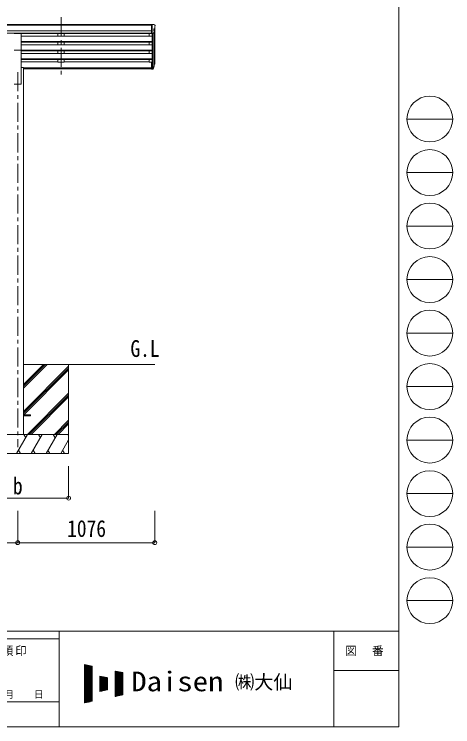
# Model space of a CAD drawing. Units: millimetres at full size, sheet at 1:30; details may follow other scales. Extents: x -8432 to 8432, y -5820 to 5820.
# Drawn here: x 4989 to 8432, y -5820 to -228 of the extents above; entities that cross this region are included whole.
import ezdxf
from ezdxf.enums import TextEntityAlignment as Align

# ---------------------------------------------------------------- set-up
doc = ezdxf.new("R2010")
doc.units = ezdxf.units.MM
doc.header["$LTSCALE"] = 30
doc.header["$PDMODE"] = 32
doc.header["$PDSIZE"] = 30
doc.linetypes.add('CHAIN1', pattern=[8, 5, -1, 1, -1])
for name, color, linetype, lineweight in [('0-0_0', 7, 'Continuous', 9), ('0-1_本体', 5, 'CHAIN1', 9), ('0-3_ELV2', 4, 'Continuous', 9), ('0-6_OTH_LINE', 6, 'Continuous', 9), ('F-0_240', 7, 'Continuous', 9)]:
    doc.layers.add(name, color=color, linetype=linetype, lineweight=lineweight)
doc.layers.add('0-7_SHAPE', color=7, linetype='Continuous')
doc.styles.add('ＭＳ ゴシック', font='')
doc.styles.get('ＭＳ ゴシック').set_extended_font_data('MS Gothic')

msp = doc.modelspace()

# ---------------------------------------------------------------- linework, layer by layer
at = {"layer": '0-0_0'}
for p, q in [((5061.51, -2975.55), (6092.31, -2975.55)), ((5061.51, -3161.18), (5247.14, -2975.55)), ((5061.51, -3147.03), (5233, -2975.55)), ((5061.51, -3132.89), (5218.85, -2975.55)), ((5061.51, -3345.02), (5416.31, -2990.23)), ((5061.51, -3359.16), (5416.31, -3004.37)), ((5063.77, -3371.05), (5416.31, -3018.51)), ((5416.31, -2975.55), (5416.31, -3675.55)), ((5093.11, -3525.55), (5416.31, -3202.36)), ((5107.26, -3525.55), (5416.31, -3216.5)), ((5121.4, -3525.55), (5416.31, -3230.64)), ((5305.25, -3525.55), (5416.31, -3414.49)), ((5319.39, -3525.55), (5416.31, -3428.63)), ((5333.53, -3525.55), (5416.31, -3442.77)), ((5416.31, -3525.55), (4616.31, -3525.55)), ((5007.46, -3675.55), (5094.07, -3525.55)), ((5079.06, -3551.53), (5064.06, -3525.54)), ((5122.93, -3675.55), (5209.54, -3525.55)), ((5194.53, -3551.53), (5179.53, -3525.55)), ((5238.4, -3675.55), (5325.01, -3525.55)), ((5295.01, -3525.55), (5310.01, -3551.53)), ((5353.87, -3675.55), (5416.31, -3567.41)), ((5410.47, -3525.55), (5416.31, -3535.65)), ((4616.31, -3675.55), (5416.31, -3675.55)), ((5022.46, -3649.57), (5037.46, -3675.55)), ((5137.93, -3649.57), (5152.93, -3675.55)), ((5253.4, -3649.57), (5268.4, -3675.55)), ((5368.87, -3649.57), (5383.87, -3675.55))]:
    msp.add_line(p, q, dxfattribs=at)
at = {"layer": '0-1_本体'}
for p, q in [((5356.31, -251.14), (5356.31, -728.66)), ((5356.31, -251.14), (5356.31, -728.66)), ((5016.31, -681.98), (5016.31, -3625.55))]:
    msp.add_line(p, q, dxfattribs=at)
at = {"layer": '0-3_ELV2'}
for p, q in [((6065.81, -308.49), (1066.81, -308.49)), ((6065.81, -313.71), (1066.81, -313.71)), ((6065.81, -306.89), (6055.81, -306.98)), ((6055.81, -308.49), (6055.81, -306.98)), ((6065.81, -378.87), (6065.81, -306.89)), ((6084.31, -306.89), (6065.81, -306.89)), ((6072.31, -379.87), (6072.31, -306.89)), ((6084.31, -306.89), (6086.64, -307.03)), ((6087.4, -307.46), (6091.46, -313.26)), ((6094.31, -316.26), (6094.31, -316.89)), ((6065.81, -357.24), (1066.81, -357.24)), ((6065.81, -375.09), (1066.81, -375.09)), ((4988.81, -377.52), (5043.81, -377.52)), ((5043.81, -509.32), (5043.81, -377.52)), ((6065.81, -378.44), (5043.81, -378.44)), ((5331.31, -378.34), (5331.31, -398.79)), ((5381.31, -378.34), (5381.31, -398.79)), ((6047.31, -378.34), (6047.31, -398.79)), ((6065.81, -378.87), (6072.31, -378.87)), ((6072.31, -379.87), (6077.51, -379.55)), ((6072.31, -379.87), (6072.31, -604.27)), ((6078.3, -379.4), (6078.31, -649.05)), ((6079.93, -378.06), (6088.93, -362.47)), ((6086.31, -341.4), (6086.31, -357.68)), ((6091.77, -338.07), (6086.46, -341.14)), ((6087.33, -365.24), (6087.33, -630.62)), ((6092.31, -337.46), (6092.31, -603.91)), ((5043.81, -398.79), (6072.31, -398.79)), ((5043.81, -440.67), (6072.31, -440.67)), ((5043.81, -442.17), (6072.31, -442.17)), ((5043.81, -446.48), (6072.31, -446.48)), ((5331.31, -446.48), (5331.31, -467.29)), ((5381.31, -446.48), (5381.31, -467.29)), ((6047.31, -446.48), (6047.31, -467.29)), ((5043.81, -467.29), (6072.31, -467.29)), ((4988.81, -509.32), (5043.81, -509.32)), ((5043.81, -509.16), (6072.31, -509.16)), ((5043.81, -509.32), (5043.81, -775.55)), ((5043.81, -510.66), (6072.31, -510.66)), ((5043.81, -514.98), (6072.31, -514.98)), ((5043.81, -535.78), (6072.31, -535.78)), ((5331.31, -514.98), (5331.31, -535.78)), ((5381.31, -514.98), (5381.31, -535.78)), ((6047.31, -535.78), (6047.31, -514.98)), ((5043.81, -577.66), (6072.31, -577.66)), ((5043.81, -579.15), (6072.31, -579.15)), ((5043.81, -583.47), (6072.31, -583.47)), ((5043.81, -599.96), (5331.31, -599.96)), ((5331.31, -583.47), (5331.31, -604.9)), ((5381.31, -604.9), (5331.31, -604.9)), ((5381.31, -583.47), (5381.31, -604.9)), ((6047.31, -599.96), (5381.31, -599.96)), ((6047.31, -583.47), (6047.31, -604.9)), ((6047.31, -604.9), (6065.81, -604.9)), ((6065.81, -604.27), (6065.81, -658.3)), ((6065.81, -604.27), (6072.31, -604.27)), ((6072.31, -604.27), (6072.31, -659.04)), ((5061.51, -646.55), (5043.81, -646.55)), ((5061.51, -646.55), (5061.51, -3525.55)), ((5061.51, -646.97), (6065.81, -646.97)), ((5061.51, -648.37), (6065.81, -648.37)), ((6065.81, -656.06), (5061.51, -656.06)), ((6065.81, -644.4), (6072.31, -644.4)), ((6065.81, -649.28), (6072.31, -649.28)), ((6065.81, -658.3), (6072.31, -658.3)), ((6072.31, -649.3), (6077.44, -649.3)), ((6072.31, -651.11), (6077.15, -651.11)), ((6072.31, -659.04), (6077.15, -659.04)), ((6078.74, -648.62), (6086.5, -633.22)), ((6087.94, -633.58), (6079.75, -649.75)), ((6088.56, -634.14), (6079.75, -657.69)), ((6090.61, -617.08), (6087.33, -624.15)), ((6091.21, -618.46), (6087.33, -626.41)), ((6088.9, -629.74), (6088.56, -634.14)), ((4988.81, -775.55), (5043.81, -775.55)), ((5061.51, -3371.05), (5116.31, -3371.05)), ((5061.51, -3380.05), (5116.31, -3380.05)), ((5116.31, -3371.05), (5116.31, -3380.05))]:
    msp.add_line(p, q, dxfattribs=at)
for centre, radius, start, end in [((6086.58, -308.03), 1, 35, 86.5), ((6091.31, -316.26), 3, 0, 87), ((6087.4, -333.7), 6.18, 315.00103, 354.2965), ((5892.31, -316.89), 202, 355.05096, 0), ((6077.33, -376.56), 3, 273.5, 330), ((6086.61, -341.4), 0.3, 120, 180), ((6086.61, -357.68), 0.3, 180, 265.2833), ((6086.33, -360.97), 3, 330, 85.2833), ((6061.72, -607.59), 30.41, 341.80266, 352.8448), ((6063.12, -609.34), 29.53, 342.01856, 353.49194)]:
    msp.add_arc(centre, radius, start, end, dxfattribs=at)
for centre, major_axis, ratio, start_param, end_param in [((6004.44, -603.1), (-87.93, 4.42), 0.541684, 3.060334, 3.2172517), ((6003.65, -609.78), (89.06, 1.43), 0.57596, 6.1985533, 6.3701348), ((6077.15, -648.4), (3, 0), 0.90356, 4.712389, 5.7595865), ((6077.15, -656.33), (-3, 0), 0.90356, 1.5707963, 2.6179939), ((6077.44, -647.95), (1.5, 0), 0.90356, 4.712389, 5.7595865), ((6002.39, -609.68), (88.05, 0), 0.90356, 5.9828017, 6.0168888), ((6087.59, -629.74), (-1.3, 0), 0.90356, 2.9359903, 4.9130961), ((6001.67, -613.54), (89.07, 0), 0.90356, 6.0316505, 6.077583)]:
    msp.add_ellipse(centre, major_axis=major_axis, ratio=ratio, start_param=start_param, end_param=end_param, dxfattribs=at)
at = {"layer": '0-6_OTH_LINE'}
for p, q in [((5416.31, -4025.55), (5416.31, -3775.57)), ((4616.31, -4025.55), (5416.31, -4025.55)), ((5016.31, -4375.55), (5016.31, -4125.55)), ((6092.31, -4375.55), (6092.31, -4125.55)), ((5016.31, -4375.55), (2116.31, -4375.55)), ((6092.31, -4375.55), (5016.31, -4375.55))]:
    msp.add_line(p, q, dxfattribs=at)
for p in [(5416.31, -4025.55), (5016.31, -4375.55), (6092.31, -4375.55)]:
    msp.add_point(p, dxfattribs=at)
at = {"layer": 'F-0_240', "color": 5}
for p, q in [((8007.94, 5820), (8007.94, -5820)), ((-8432.06, -5070), (8007.94, -5070)), ((5341.19, -5070), (5341.19, -5820)), ((7497.94, -5070), (7497.94, -5820)), ((-8432.06, -5130), (5341.19, -5130)), ((7497.94, -5377.5), (8007.94, -5377.5)), ((4501.18, -5625), (5341.19, -5625)), ((-8432.06, -5820), (8007.94, -5820))]:
    msp.add_line(p, q, dxfattribs=at)
at = {"layer": 'F-0_240', "color": 4}
for p, q in [((8072.06, -1050), (8432.06, -1050)), ((8072.06, -1470), (8432.06, -1470)), ((8072.06, -1890), (8432.06, -1890)), ((8072.06, -2310), (8432.06, -2310)), ((8072.06, -2730), (8432.06, -2730)), ((8072.06, -3150), (8432.06, -3150)), ((8072.06, -3570), (8432.06, -3570)), ((8072.06, -3990), (8432.06, -3990)), ((8072.06, -4410), (8432.06, -4410)), ((8072.06, -4830), (8432.06, -4830))]:
    msp.add_line(p, q, dxfattribs=at)
at = {"layer": 'F-0_240'}
for p, q in [((5541.15, -5332.6), (5601.15, -5345.1)), ((5541.15, -5332.6), (5541.15, -5632.6)), ((5541.15, -5335.42), (5554.7, -5335.42)), ((5541.15, -5338.42), (5569.1, -5338.42)), ((5541.15, -5341.42), (5583.5, -5341.42)), ((5541.15, -5344.42), (5597.9, -5344.42)), ((5541.15, -5347.42), (5601.15, -5347.42)), ((5541.15, -5350.42), (5601.15, -5350.42)), ((5541.15, -5353.42), (5601.15, -5353.42)), ((5541.15, -5356.42), (5601.15, -5356.42)), ((5541.15, -5359.42), (5601.15, -5359.42)), ((5541.15, -5362.42), (5601.15, -5362.42)), ((5541.15, -5365.42), (5601.15, -5365.42)), ((5541.15, -5368.42), (5601.15, -5368.42)), ((5542.92, -5632.23), (5542.92, -5332.97)), ((5545.92, -5631.61), (5545.92, -5333.6)), ((5548.92, -5630.98), (5548.92, -5334.22)), ((5551.92, -5630.36), (5551.92, -5334.85)), ((5554.92, -5629.73), (5554.92, -5335.47)), ((5557.92, -5629.11), (5557.92, -5336.1)), ((5560.92, -5628.48), (5560.92, -5336.72)), ((5563.92, -5627.86), (5563.92, -5337.35)), ((5566.92, -5627.23), (5566.92, -5337.97)), ((5569.92, -5626.61), (5569.92, -5338.6)), ((5572.92, -5625.98), (5572.92, -5339.22)), ((5575.92, -5625.36), (5575.92, -5339.85)), ((5578.92, -5624.73), (5578.92, -5340.47)), ((5581.92, -5624.11), (5581.92, -5341.1)), ((5584.92, -5623.48), (5584.92, -5341.72)), ((5587.92, -5622.86), (5587.92, -5342.35)), ((5590.92, -5622.23), (5590.92, -5342.97)), ((5593.92, -5621.61), (5593.92, -5343.6)), ((5596.92, -5620.98), (5596.92, -5344.22)), ((5599.92, -5620.36), (5599.92, -5344.85)), ((5601.15, -5345.1), (5601.15, -5620.1)), ((5541.15, -5371.42), (5601.15, -5371.42)), ((5541.15, -5374.42), (5601.15, -5374.42)), ((5541.15, -5377.42), (5601.15, -5377.42)), ((5541.15, -5380.42), (5601.15, -5380.42)), ((5541.15, -5383.42), (5601.15, -5383.42)), ((5541.15, -5386.42), (5601.15, -5386.42)), ((5541.15, -5389.42), (5601.15, -5389.42)), ((5541.15, -5392.42), (5601.15, -5392.42)), ((5541.15, -5395.42), (5601.15, -5395.42)), ((5541.15, -5398.42), (5601.15, -5398.42)), ((5541.15, -5401.42), (5601.15, -5401.42)), ((5541.15, -5404.42), (5601.15, -5404.42)), ((5541.15, -5407.42), (5601.15, -5407.42)), ((5541.15, -5410.42), (5601.15, -5410.42)), ((5541.15, -5413.42), (5601.15, -5413.42)), ((5541.15, -5416.42), (5601.15, -5416.42)), ((5541.15, -5419.42), (5601.15, -5419.42)), ((5541.15, -5422.42), (5601.15, -5422.42)), ((5661.15, -5422.6), (5721.15, -5435.1)), ((5661.15, -5422.6), (5661.15, -5542.6)), ((5662.92, -5542.23), (5662.92, -5422.97)), ((5665.92, -5541.61), (5665.92, -5423.6)), ((5668.92, -5540.98), (5668.92, -5424.22)), ((5781.15, -5382.6), (5841.15, -5395.1)), ((5781.15, -5382.6), (5781.15, -5582.6)), ((5781.15, -5383.42), (5785.1, -5383.42)), ((5781.15, -5386.42), (5799.5, -5386.42)), ((5781.15, -5389.42), (5813.9, -5389.42)), ((5781.15, -5392.42), (5828.3, -5392.42)), ((5781.15, -5395.42), (5841.15, -5395.42)), ((5781.15, -5398.42), (5841.15, -5398.42)), ((5781.15, -5401.42), (5841.15, -5401.42)), ((5781.15, -5404.42), (5841.15, -5404.42)), ((5781.15, -5407.42), (5841.15, -5407.42)), ((5781.15, -5410.42), (5841.15, -5410.42)), ((5781.15, -5413.42), (5841.15, -5413.42)), ((5781.15, -5416.42), (5841.15, -5416.42)), ((5781.15, -5419.42), (5841.15, -5419.42)), ((5781.15, -5422.42), (5841.15, -5422.42)), ((5782.92, -5582.23), (5782.92, -5382.97)), ((5785.92, -5581.61), (5785.92, -5383.6)), ((5788.92, -5580.98), (5788.92, -5384.22)), ((5791.92, -5580.36), (5791.92, -5384.85)), ((5794.92, -5579.73), (5794.92, -5385.47)), ((5797.92, -5579.11), (5797.92, -5386.1)), ((5800.92, -5578.48), (5800.92, -5386.72)), ((5803.92, -5577.86), (5803.92, -5387.35)), ((5806.92, -5577.23), (5806.92, -5387.97)), ((5809.92, -5576.61), (5809.92, -5388.6)), ((5812.92, -5575.98), (5812.92, -5389.22)), ((5815.92, -5575.36), (5815.92, -5389.85)), ((5818.92, -5574.73), (5818.92, -5390.47)), ((5821.92, -5574.11), (5821.92, -5391.1)), ((5824.92, -5573.48), (5824.92, -5391.72)), ((5827.92, -5572.86), (5827.92, -5392.35)), ((5830.92, -5572.23), (5830.92, -5392.97)), ((5833.92, -5571.61), (5833.92, -5393.6)), ((5836.92, -5570.98), (5836.92, -5394.22)), ((5839.92, -5570.36), (5839.92, -5394.85)), ((5841.15, -5395.1), (5841.15, -5570.1)), ((5541.15, -5425.42), (5601.15, -5425.42)), ((5541.15, -5428.42), (5601.15, -5428.42)), ((5541.15, -5431.42), (5601.15, -5431.42)), ((5541.15, -5434.42), (5601.15, -5434.42)), ((5541.15, -5437.42), (5601.15, -5437.42)), ((5541.15, -5440.42), (5601.15, -5440.42)), ((5541.15, -5443.42), (5601.15, -5443.42)), ((5541.15, -5446.42), (5601.15, -5446.42)), ((5541.15, -5449.42), (5601.15, -5449.42)), ((5541.15, -5452.42), (5601.15, -5452.42)), ((5541.15, -5455.42), (5601.15, -5455.42)), ((5541.15, -5458.42), (5601.15, -5458.42)), ((5541.15, -5461.42), (5601.15, -5461.42)), ((5541.15, -5464.42), (5601.15, -5464.42)), ((5541.15, -5467.42), (5601.15, -5467.42)), ((5541.15, -5470.42), (5601.15, -5470.42)), ((5541.15, -5473.42), (5601.15, -5473.42)), ((5541.15, -5476.42), (5601.15, -5476.42)), ((5541.15, -5479.42), (5601.15, -5479.42)), ((5661.15, -5425.42), (5674.7, -5425.42)), ((5661.15, -5428.42), (5689.1, -5428.42)), ((5661.15, -5431.42), (5703.5, -5431.42)), ((5661.15, -5434.42), (5717.9, -5434.42)), ((5661.15, -5437.42), (5721.15, -5437.42)), ((5661.15, -5440.42), (5721.15, -5440.42)), ((5661.15, -5443.42), (5721.15, -5443.42)), ((5661.15, -5446.42), (5721.15, -5446.42)), ((5661.15, -5449.42), (5721.15, -5449.42)), ((5661.15, -5452.42), (5721.15, -5452.42)), ((5661.15, -5455.42), (5721.15, -5455.42)), ((5661.15, -5458.42), (5721.15, -5458.42)), ((5661.15, -5461.42), (5721.15, -5461.42)), ((5661.15, -5464.42), (5721.15, -5464.42)), ((5661.15, -5467.42), (5721.15, -5467.42)), ((5661.15, -5470.42), (5721.15, -5470.42)), ((5661.15, -5473.42), (5721.15, -5473.42)), ((5661.15, -5476.42), (5721.15, -5476.42)), ((5661.15, -5479.42), (5721.15, -5479.42)), ((5671.92, -5540.36), (5671.92, -5424.85)), ((5674.92, -5539.73), (5674.92, -5425.47)), ((5677.92, -5539.11), (5677.92, -5426.1)), ((5680.92, -5538.48), (5680.92, -5426.72)), ((5683.92, -5537.86), (5683.92, -5427.35)), ((5686.92, -5537.23), (5686.92, -5427.97)), ((5689.92, -5536.61), (5689.92, -5428.6)), ((5692.92, -5535.98), (5692.92, -5429.22)), ((5695.92, -5535.36), (5695.92, -5429.85)), ((5698.92, -5534.73), (5698.92, -5430.47)), ((5701.92, -5534.11), (5701.92, -5431.1)), ((5704.92, -5533.48), (5704.92, -5431.72)), ((5707.92, -5532.86), (5707.92, -5432.35)), ((5710.92, -5532.23), (5710.92, -5432.97)), ((5713.92, -5531.61), (5713.92, -5433.6)), ((5716.92, -5530.98), (5716.92, -5434.22)), ((5719.92, -5530.36), (5719.92, -5434.85)), ((5721.15, -5435.1), (5721.15, -5530.1)), ((5781.15, -5425.42), (5841.15, -5425.42)), ((5781.15, -5428.42), (5841.15, -5428.42)), ((5781.15, -5431.42), (5841.15, -5431.42)), ((5781.15, -5434.42), (5841.15, -5434.42)), ((5781.15, -5437.42), (5841.15, -5437.42)), ((5781.15, -5440.42), (5841.15, -5440.42)), ((5781.15, -5443.42), (5841.15, -5443.42)), ((5781.15, -5446.42), (5841.15, -5446.42)), ((5781.15, -5449.42), (5841.15, -5449.42)), ((5781.15, -5452.42), (5841.15, -5452.42)), ((5781.15, -5455.42), (5841.15, -5455.42)), ((5781.15, -5458.42), (5841.15, -5458.42)), ((5781.15, -5461.42), (5841.15, -5461.42)), ((5781.15, -5464.42), (5841.15, -5464.42)), ((5781.15, -5467.42), (5841.15, -5467.42)), ((5781.15, -5470.42), (5841.15, -5470.42)), ((5781.15, -5473.42), (5841.15, -5473.42)), ((5781.15, -5476.42), (5841.15, -5476.42)), ((5781.15, -5479.42), (5841.15, -5479.42)), ((5541.15, -5482.42), (5601.15, -5482.42)), ((5541.15, -5485.42), (5601.15, -5485.42)), ((5541.15, -5488.42), (5601.15, -5488.42)), ((5541.15, -5491.42), (5601.15, -5491.42)), ((5541.15, -5494.42), (5601.15, -5494.42)), ((5541.15, -5497.42), (5601.15, -5497.42)), ((5541.15, -5500.42), (5601.15, -5500.42)), ((5541.15, -5503.42), (5601.15, -5503.42)), ((5541.15, -5506.42), (5601.15, -5506.42)), ((5541.15, -5509.42), (5601.15, -5509.42)), ((5541.15, -5512.42), (5601.15, -5512.42)), ((5541.15, -5515.42), (5601.15, -5515.42)), ((5541.15, -5518.42), (5601.15, -5518.42)), ((5541.15, -5521.42), (5601.15, -5521.42)), ((5541.15, -5524.42), (5601.15, -5524.42)), ((5541.15, -5527.42), (5601.15, -5527.42)), ((5541.15, -5530.42), (5601.15, -5530.42)), ((5541.15, -5533.42), (5601.15, -5533.42)), ((5541.15, -5536.42), (5601.15, -5536.42)), ((5661.15, -5482.42), (5721.15, -5482.42)), ((5661.15, -5485.42), (5721.15, -5485.42)), ((5661.15, -5488.42), (5721.15, -5488.42)), ((5661.15, -5491.42), (5721.15, -5491.42)), ((5661.15, -5494.42), (5721.15, -5494.42)), ((5661.15, -5497.42), (5721.15, -5497.42)), ((5661.15, -5500.42), (5721.15, -5500.42)), ((5661.15, -5503.42), (5721.15, -5503.42)), ((5661.15, -5506.42), (5721.15, -5506.42)), ((5661.15, -5509.42), (5721.15, -5509.42)), ((5661.15, -5512.42), (5721.15, -5512.42)), ((5661.15, -5515.42), (5721.15, -5515.42)), ((5661.15, -5518.42), (5721.15, -5518.42)), ((5661.15, -5521.42), (5721.15, -5521.42)), ((5661.15, -5524.42), (5721.15, -5524.42)), ((5661.15, -5527.42), (5721.15, -5527.42)), ((5661.15, -5542.6), (5721.15, -5530.1)), ((5661.15, -5530.42), (5719.6, -5530.42)), ((5661.15, -5533.42), (5705.2, -5533.42)), ((5661.15, -5536.42), (5690.8, -5536.42)), ((5781.15, -5482.42), (5841.15, -5482.42)), ((5781.15, -5485.42), (5841.15, -5485.42)), ((5781.15, -5488.42), (5841.15, -5488.42)), ((5781.15, -5491.42), (5841.15, -5491.42)), ((5781.15, -5494.42), (5841.15, -5494.42)), ((5781.15, -5497.42), (5841.15, -5497.42)), ((5781.15, -5500.42), (5841.15, -5500.42)), ((5781.15, -5503.42), (5841.15, -5503.42)), ((5781.15, -5506.42), (5841.15, -5506.42)), ((5781.15, -5509.42), (5841.15, -5509.42)), ((5781.15, -5512.42), (5841.15, -5512.42)), ((5781.15, -5515.42), (5841.15, -5515.42)), ((5781.15, -5518.42), (5841.15, -5518.42)), ((5781.15, -5521.42), (5841.15, -5521.42)), ((5781.15, -5524.42), (5841.15, -5524.42)), ((5781.15, -5527.42), (5841.15, -5527.42)), ((5781.15, -5530.42), (5841.15, -5530.42)), ((5781.15, -5533.42), (5841.15, -5533.42)), ((5781.15, -5536.42), (5841.15, -5536.42)), ((5541.15, -5539.42), (5601.15, -5539.42)), ((5541.15, -5542.42), (5601.15, -5542.42)), ((5541.15, -5545.42), (5601.15, -5545.42)), ((5541.15, -5548.42), (5601.15, -5548.42)), ((5541.15, -5551.42), (5601.15, -5551.42)), ((5541.15, -5554.42), (5601.15, -5554.42)), ((5541.15, -5557.42), (5601.15, -5557.42)), ((5541.15, -5560.42), (5601.15, -5560.42)), ((5541.15, -5563.42), (5601.15, -5563.42)), ((5541.15, -5566.42), (5601.15, -5566.42)), ((5541.15, -5569.42), (5601.15, -5569.42)), ((5541.15, -5572.42), (5601.15, -5572.42)), ((5541.15, -5575.42), (5601.15, -5575.42)), ((5541.15, -5578.42), (5601.15, -5578.42)), ((5541.15, -5581.42), (5601.15, -5581.42)), ((5541.15, -5584.42), (5601.15, -5584.42)), ((5541.15, -5587.42), (5601.15, -5587.42)), ((5541.15, -5590.42), (5601.15, -5590.42)), ((5661.15, -5539.42), (5676.4, -5539.42)), ((5661.15, -5542.42), (5662, -5542.42)), ((5781.15, -5539.42), (5841.15, -5539.42)), ((5781.15, -5542.42), (5841.15, -5542.42)), ((5781.15, -5545.42), (5841.15, -5545.42)), ((5781.15, -5548.42), (5841.15, -5548.42)), ((5781.15, -5551.42), (5841.15, -5551.42)), ((5781.15, -5554.42), (5841.15, -5554.42)), ((5781.15, -5557.42), (5841.15, -5557.42)), ((5781.15, -5560.42), (5841.15, -5560.42)), ((5781.15, -5563.42), (5841.15, -5563.42)), ((5781.15, -5566.42), (5841.15, -5566.42)), ((5781.15, -5569.42), (5841.15, -5569.42)), ((5841.15, -5570.1), (5781.15, -5582.6)), ((5781.15, -5572.42), (5830, -5572.42)), ((5781.15, -5575.42), (5815.6, -5575.42)), ((5781.15, -5578.42), (5801.2, -5578.42)), ((5781.15, -5581.42), (5786.8, -5581.42)), ((5541.15, -5593.42), (5601.15, -5593.42)), ((5541.15, -5596.42), (5601.15, -5596.42)), ((5541.15, -5599.42), (5601.15, -5599.42)), ((5541.15, -5602.42), (5601.15, -5602.42)), ((5541.15, -5605.42), (5601.15, -5605.42)), ((5541.15, -5608.42), (5601.15, -5608.42)), ((5541.15, -5611.42), (5601.15, -5611.42)), ((5541.15, -5614.42), (5601.15, -5614.42)), ((5541.15, -5617.42), (5601.15, -5617.42)), ((5601.15, -5620.1), (5541.15, -5632.6)), ((5541.15, -5620.42), (5599.6, -5620.42)), ((5541.15, -5623.42), (5585.2, -5623.42)), ((5541.15, -5626.42), (5570.8, -5626.42)), ((5541.15, -5629.42), (5556.4, -5629.42)), ((5541.15, -5632.42), (5542, -5632.42))]:
    msp.add_line(p, q, dxfattribs=at)
at = {"layer": 'F-0_240', "color": 4}
for centre in [(8252.05, -1050), (8252.05, -1470), (8252.05, -1890), (8252.05, -2310), (8252.05, -2730), (8252.05, -3150), (8252.05, -3570), (8252.05, -3990), (8252.05, -4410), (8252.05, -4830)]:
    msp.add_circle(centre, 180, dxfattribs=at)

# ---------------------------------------------------------------- texts
at = {"layer": '0-6_OTH_LINE', "color": 7, "style": 'ＭＳ ゴシック', "width": 0.85}
for s, p in [('b', (4978.81, -4035.55)), ('1076', (5404.31, -4369.55))]:
    msp.add_text(s, height=132, dxfattribs=at).set_placement(p, align=Align.BOTTOM_LEFT)
at = {"layer": '0-7_SHAPE', "style": 'ＭＳ ゴシック', "width": 0.85}
msp.add_text('G.L', height=132, dxfattribs=at).set_placement((5901.28, -2956.85), align=Align.BOTTOM_LEFT)
at = {"layer": 'F-0_240', "style": 'ＭＳ ゴシック', "width": 1.15}
msp.add_text('Daisen', height=154, dxfattribs=at).set_placement((5908.01, -5587.6), align=Align.BOTTOM_LEFT)
at = {"layer": 'F-0_240', "style": 'ＭＳ ゴシック'}
for s, height, p in [('㈱大仙\u3000', 110, (6723.41, -5557.6)), ('年\u3000\u3000月\u3000\u3000日', 54.99, (4681.19, -5610))]:
    msp.add_text(s, height=height, dxfattribs=at).set_placement(p, align=Align.BOTTOM_LEFT)
at = {"layer": 'F-0_240', "char_height": 65.98, "attachment_point": 7, "style": 'ＭＳ ゴシック'}
for s, insert in [('\\T1.17;御受領印', (4681.18, -5265)), ('\\T1.17;図\u3000番', (7587.94, -5265))]:
    msp.add_mtext(s, dxfattribs=dict(at, insert=insert))

doc.saveas('drawing.dxf')
